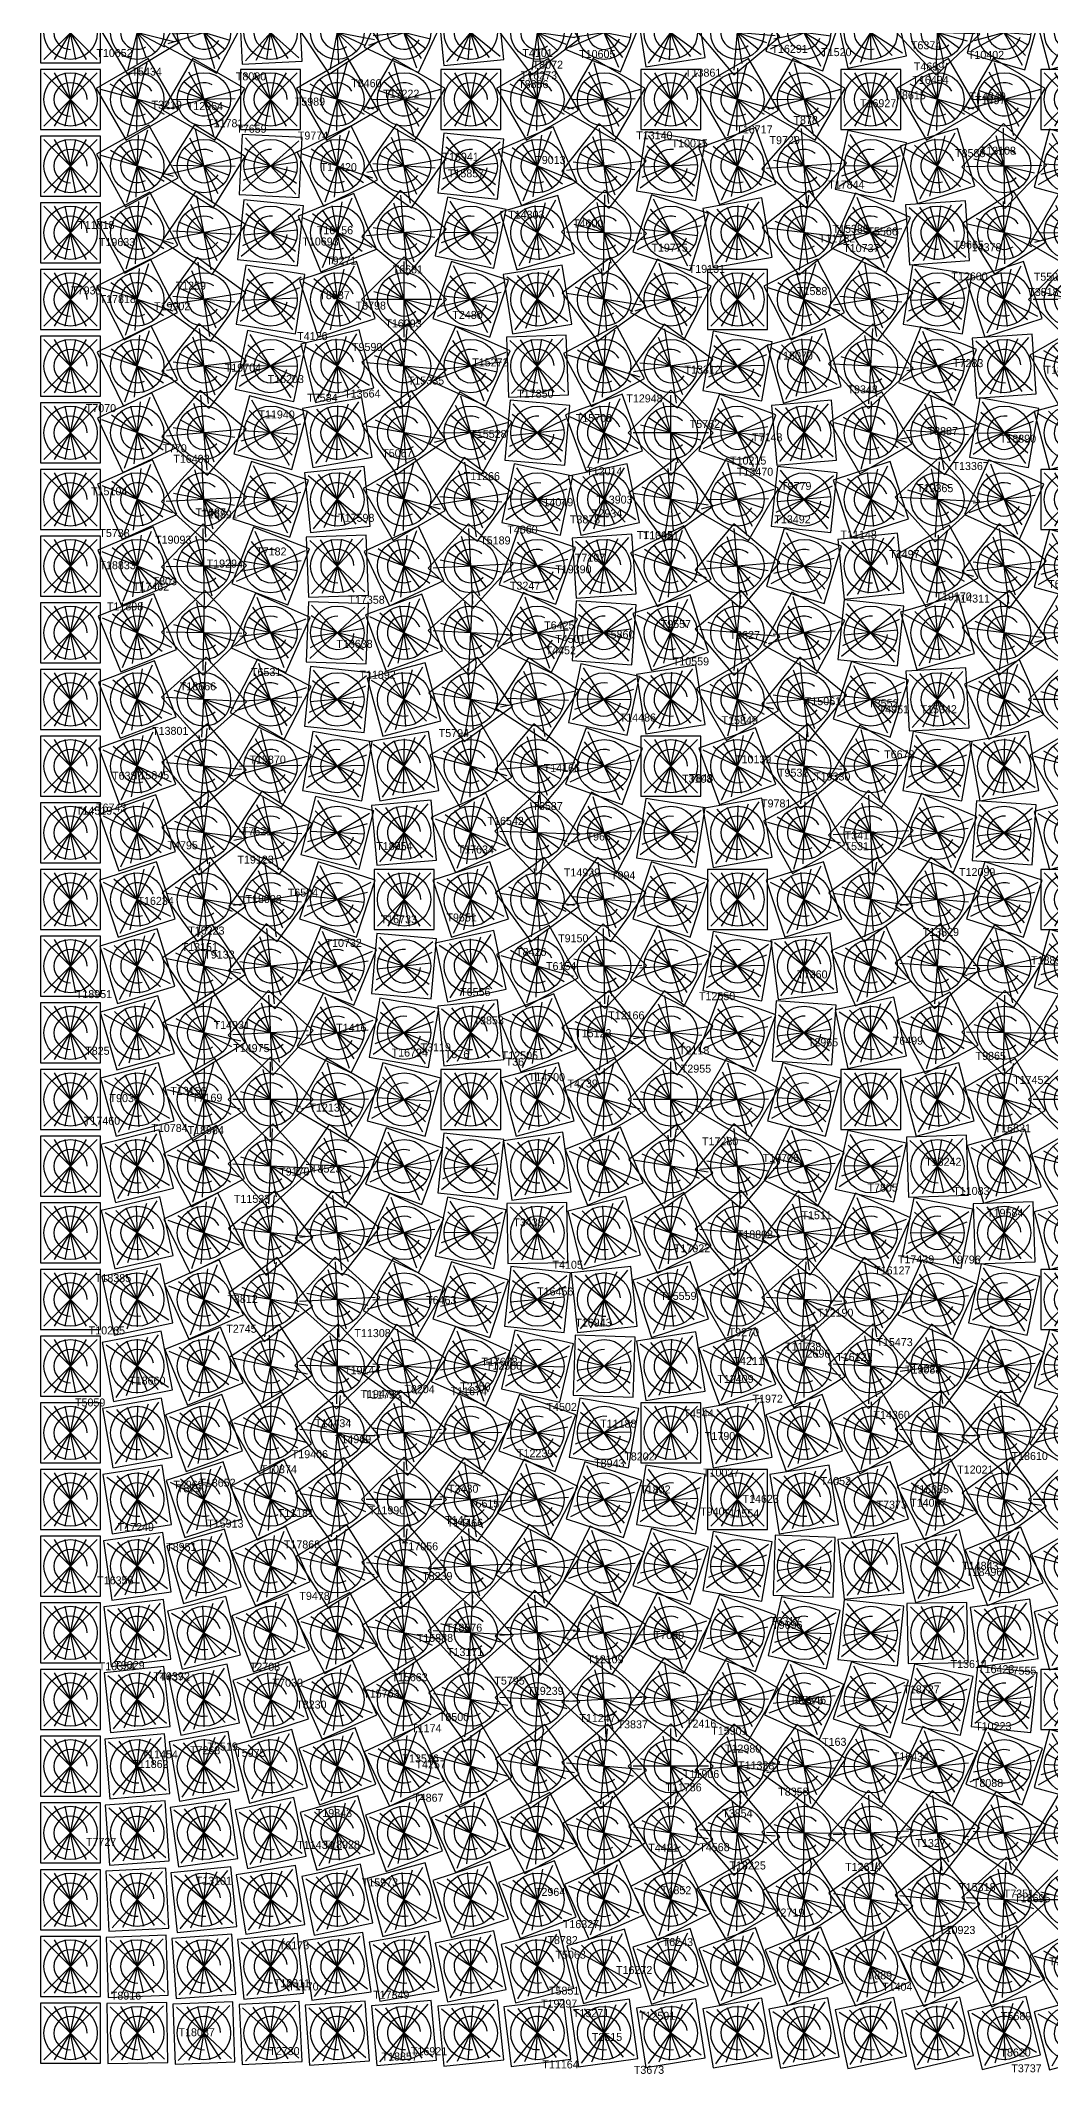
# Model space of a CAD drawing. Header units: metres. Extents: x -45 to 15052, y -45 to 15012.
# Drawn here: x -45 to 1469, y 9045 to 12088 of the extents above; entities that cross this region are included whole.
import ezdxf

# ---------------------------------------------------------------- set-up
doc = ezdxf.new("R2010")
doc.units = ezdxf.units.M
for name, color, linetype in [('L0', 1, 'Continuous'), ('L1', 2, 'Continuous'), ('L10', 4, 'Continuous'), ('L11', 5, 'Continuous'), ('L2', 3, 'Continuous'), ('L3', 4, 'Continuous'), ('L4', 5, 'Continuous'), ('L5', 6, 'Continuous'), ('L6', 7, 'Continuous'), ('L7', 1, 'Continuous'), ('L8', 2, 'Continuous'), ('L9', 3, 'Continuous')]:
    doc.layers.add(name, color=color, linetype=linetype)

# ---------------------------------------------------------------- blocks, each defined once
blk = doc.blocks.new('CELL')
for p, q in [((-40, -40), (40, 40)), ((40, -40), (-40, 40)), ((-24, -40), (24, 40)), ((24, -40), (-24, 40)), ((-8, -40), (8, 40)), ((8, -40), (-8, 40))]:
    blk.add_line(p, q)
blk.add_lwpolyline([(-45, -45), (45, -45), (45, 45), (-45, 45)], close=True)
blk.add_circle((0, 0), 40)
blk.add_arc((0, 0), 25, 0, 270)

msp = doc.modelspace()

# ---------------------------------------------------------------- block references
at = {"layer": 'L0'}
for p, rotation in [((1100, 12100), 71), ((100, 11900), 29), ((1300, 11900), 17), ((200, 11800), 56), ((1400, 11800), 32), ((300, 11700), 81), ((1500, 11700), 45), ((400, 11600), 14), ((500, 11500), 35), ((600, 11400), 54), ((700, 11300), 71), ((800, 11200), 86.00000000000001), ((900, 11100), 9), ((1000, 11000), 20), ((1100, 10900), 29), ((1200, 10800), 36), ((100, 10700), 17), ((1300, 10700), 41), ((200, 10600), 32), ((1400, 10600), 43.99999999999999), ((300, 10500), 45), ((1500, 10500), 45), ((400, 10400), 56), ((500, 10300), 65), ((600, 10200), 72), ((700, 10100), 77.00000000000001), ((800, 10000), 80), ((900, 9900), 81), ((1000, 9800), 80), ((1100, 9700), 77.00000000000001), ((1200, 9600), 72), ((1300, 9500), 65), ((100, 9500), 5), ((200, 9400), 8), ((1400, 9400), 56), ((300, 9300), 9), ((1500, 9300), 45), ((400, 9200), 8), ((500, 9100), 5)]:
    msp.add_blockref('CELL', p, dxfattribs=dict(at, rotation=rotation))
for p in [(0, 12000), (1200, 12000), (0, 10800), (0, 9600)]:
    msp.add_blockref('CELL', p, dxfattribs=at)
at = {"layer": 'L1'}
for p in [(0, 12100), (0, 10900), (900, 10000), (1000, 9900), (0, 9700)]:
    msp.add_blockref('CELL', p, dxfattribs=at)
for p, rotation in [((1200, 12100), 12), ((100, 12000), 30), ((1300, 12000), 30), ((200, 11900), 58), ((1400, 11900), 46), ((300, 11800), 84), ((1500, 11800), 59.99999999999999), ((400, 11700), 18), ((500, 11600), 40), ((600, 11500), 59.99999999999999), ((700, 11400), 78), ((800, 11300), 4), ((900, 11200), 18), ((1000, 11100), 30), ((1100, 11000), 40), ((1200, 10900), 48), ((1300, 10800), 54), ((100, 10800), 18), ((200, 10700), 34), ((1400, 10700), 58), ((300, 10600), 48), ((1500, 10600), 59.99999999999999), ((400, 10500), 59.99999999999999), ((500, 10400), 70), ((600, 10300), 78), ((700, 10200), 84), ((800, 10100), 87.99999999999999), ((1100, 9800), 87.99999999999999), ((1200, 9700), 84), ((100, 9600), 6), ((1300, 9600), 78), ((1400, 9500), 70), ((200, 9500), 10), ((300, 9400), 12), ((1500, 9400), 59.99999999999999), ((400, 9300), 12), ((500, 9200), 10), ((600, 9100), 6)]:
    msp.add_blockref('CELL', p, dxfattribs=dict(at, rotation=rotation))
at = {"layer": 'L10'}
for p, rotation in [((900, 12100), 9), ((1000, 12000), 30), ((1100, 11900), 49), ((1200, 11800), 66), ((100, 11700), 27), ((1300, 11700), 81), ((200, 11600), 52.00000000000001), ((1400, 11600), 4), ((300, 11500), 75.00000000000001), ((1500, 11500), 15), ((400, 11400), 6), ((500, 11300), 25), ((600, 11200), 42), ((700, 11100), 57.00000000000001), ((800, 11000), 70), ((900, 10900), 81), ((1100, 10700), 7), ((1200, 10600), 12), ((100, 10500), 15), ((1300, 10500), 15), ((200, 10400), 28), ((1400, 10400), 16), ((300, 10300), 39), ((1500, 10300), 15), ((400, 10200), 48), ((500, 10100), 55), ((600, 10000), 59.99999999999999), ((700, 9900), 63), ((800, 9800), 64), ((900, 9700), 63), ((1000, 9600), 59.99999999999999), ((1100, 9500), 55), ((1200, 9400), 48), ((100, 9300), 3), ((1300, 9300), 39), ((1400, 9200), 28), ((200, 9200), 4), ((300, 9100), 3), ((1500, 9100), 15)]:
    msp.add_blockref('CELL', p, dxfattribs=dict(at, rotation=rotation))
for p in [(0, 11800), (1000, 10800), (0, 10600), (0, 9400)]:
    msp.add_blockref('CELL', p, dxfattribs=at)
at = {"layer": 'L11'}
for p, rotation in [((1000, 12100), 40), ((1100, 12000), 59.99999999999999), ((1200, 11900), 78), ((100, 11800), 28), ((1300, 11800), 4), ((200, 11700), 54), ((1400, 11700), 18), ((1500, 11600), 30), ((300, 11600), 78), ((400, 11500), 10), ((500, 11400), 30), ((600, 11300), 48), ((700, 11200), 64), ((800, 11100), 78), ((1000, 10900), 10), ((1100, 10800), 18), ((1200, 10700), 24), ((100, 10600), 16), ((1300, 10600), 28), ((200, 10500), 30), ((1400, 10500), 30), ((300, 10400), 42), ((1500, 10400), 30), ((400, 10300), 52.00000000000001), ((500, 10200), 59.99999999999999), ((600, 10100), 66), ((700, 10000), 70), ((800, 9900), 72), ((900, 9800), 72), ((1000, 9700), 70), ((1100, 9600), 66), ((1200, 9500), 59.99999999999999), ((1300, 9400), 52.00000000000001), ((100, 9400), 4), ((200, 9300), 6), ((1400, 9300), 42), ((1500, 9200), 30), ((300, 9200), 6), ((400, 9100), 4)]:
    msp.add_blockref('CELL', p, dxfattribs=dict(at, rotation=rotation))
for p in [(0, 11900), (900, 11000), (0, 10700), (0, 9500)]:
    msp.add_blockref('CELL', p, dxfattribs=at)
at = {"layer": 'L2'}
for p, rotation in [((100, 12100), 31), ((1300, 12100), 43.00000000000001), ((200, 12000), 59.99999999999999), ((1400, 12000), 59.99999999999999), ((300, 11900), 87), ((1500, 11900), 75.00000000000001), ((400, 11800), 22), ((500, 11700), 45), ((600, 11600), 66), ((700, 11500), 85), ((800, 11400), 12), ((900, 11300), 27), ((1000, 11200), 40), ((1100, 11100), 51), ((1200, 11000), 59.99999999999999), ((100, 10900), 19), ((1300, 10900), 67.00000000000001), ((200, 10800), 36), ((1400, 10800), 72), ((300, 10700), 51), ((1500, 10700), 75.00000000000001), ((400, 10600), 64), ((500, 10500), 75.00000000000001), ((600, 10400), 84), ((700, 10300), 1), ((800, 10200), 6), ((900, 10100), 9), ((1000, 10000), 10), ((1100, 9900), 9), ((1200, 9800), 6), ((100, 9700), 7), ((1300, 9700), 1), ((200, 9600), 12), ((1400, 9600), 84), ((300, 9500), 15), ((1500, 9500), 75.00000000000001), ((400, 9400), 16), ((500, 9300), 15), ((600, 9200), 12), ((700, 9100), 7)]:
    msp.add_blockref('CELL', p, dxfattribs=dict(at, rotation=rotation))
for p in [(0, 11000), (0, 9800)]:
    msp.add_blockref('CELL', p, dxfattribs=at)
at = {"layer": 'L3'}
for p, rotation in [((200, 12100), 62), ((1400, 12100), 74), ((400, 11900), 26), ((500, 11800), 50), ((600, 11700), 72), ((700, 11600), 2), ((800, 11500), 20), ((900, 11400), 36), ((1000, 11300), 50), ((1100, 11200), 62), ((1200, 11100), 72), ((100, 11000), 20), ((1300, 11000), 80), ((200, 10900), 38), ((1400, 10900), 86.00000000000001), ((300, 10800), 54), ((400, 10700), 68), ((500, 10600), 80), ((700, 10400), 8), ((800, 10300), 14), ((900, 10200), 18), ((1000, 10100), 20), ((1100, 10000), 20), ((1200, 9900), 18), ((100, 9800), 8), ((1300, 9800), 14), ((200, 9700), 14), ((1400, 9700), 8), ((300, 9600), 18), ((400, 9500), 20), ((500, 9400), 20), ((600, 9300), 18), ((700, 9200), 14), ((800, 9100), 8)]:
    msp.add_blockref('CELL', p, dxfattribs=dict(at, rotation=rotation))
for p in [(300, 12000), (1500, 12000), (0, 11100), (1500, 10800), (600, 10500), (0, 9900), (1500, 9600)]:
    msp.add_blockref('CELL', p, dxfattribs=at)
at = {"layer": 'L4'}
for p, rotation in [((300, 12100), 3), ((1500, 12100), 15), ((400, 12000), 30), ((500, 11900), 55), ((600, 11800), 78), ((700, 11700), 9), ((800, 11600), 28), ((900, 11500), 45), ((1000, 11400), 59.99999999999999), ((1100, 11300), 73), ((1200, 11200), 84), ((100, 11100), 21), ((1300, 11100), 3), ((200, 11000), 40), ((1400, 11000), 10), ((300, 10900), 57.00000000000001), ((1500, 10900), 15), ((400, 10800), 72), ((500, 10700), 85), ((600, 10600), 6), ((700, 10500), 15), ((800, 10400), 22), ((900, 10300), 27), ((1000, 10200), 30), ((1100, 10100), 31), ((1200, 10000), 30), ((100, 9900), 9), ((1300, 9900), 27), ((1400, 9800), 22), ((200, 9800), 16), ((300, 9700), 21), ((1500, 9700), 15), ((400, 9600), 24), ((500, 9500), 25), ((600, 9400), 24), ((700, 9300), 21), ((800, 9200), 16), ((900, 9100), 9)]:
    msp.add_blockref('CELL', p, dxfattribs=dict(at, rotation=rotation))
for p in [(0, 11200), (0, 10000)]:
    msp.add_blockref('CELL', p, dxfattribs=at)
at = {"layer": 'L5'}
for p, rotation in [((400, 12100), 34), ((500, 12000), 59.99999999999999), ((600, 11900), 84), ((700, 11800), 16), ((800, 11700), 36), ((900, 11600), 54), ((1000, 11500), 70), ((1100, 11400), 84), ((1200, 11300), 6), ((100, 11200), 22), ((1300, 11200), 16), ((200, 11100), 42), ((1400, 11100), 24), ((300, 11000), 59.99999999999999), ((1500, 11000), 30), ((400, 10900), 76), ((600, 10700), 12), ((700, 10600), 22), ((800, 10500), 30), ((900, 10400), 36), ((1000, 10300), 40), ((1100, 10200), 42), ((1200, 10100), 42), ((100, 10000), 10), ((1300, 10000), 40), ((200, 9900), 18), ((1400, 9900), 36), ((300, 9800), 24), ((1500, 9800), 30), ((400, 9700), 28), ((500, 9600), 30), ((600, 9500), 30), ((700, 9400), 28), ((800, 9300), 24), ((900, 9200), 18), ((1000, 9100), 10)]:
    msp.add_blockref('CELL', p, dxfattribs=dict(at, rotation=rotation))
for p in [(0, 11300), (500, 10800), (0, 10100)]:
    msp.add_blockref('CELL', p, dxfattribs=at)
at = {"layer": 'L6'}
for p, rotation in [((500, 12100), 65), ((700, 11900), 23), ((800, 11800), 43.99999999999999), ((900, 11700), 63), ((1000, 11600), 80), ((1100, 11500), 5), ((1200, 11400), 18), ((100, 11300), 23), ((1300, 11300), 29), ((200, 11200), 43.99999999999999), ((1400, 11200), 38), ((300, 11100), 63), ((1500, 11100), 45), ((400, 11000), 80), ((500, 10900), 5), ((600, 10800), 18), ((700, 10700), 29), ((800, 10600), 38), ((900, 10500), 45), ((1000, 10400), 50), ((1100, 10300), 53), ((1200, 10200), 54), ((1300, 10100), 53), ((100, 10100), 11), ((200, 10000), 20), ((1400, 10000), 50), ((300, 9900), 27), ((1500, 9900), 45), ((400, 9800), 32), ((500, 9700), 35), ((600, 9600), 36), ((700, 9500), 35), ((800, 9400), 32), ((900, 9300), 27), ((1000, 9200), 20), ((1100, 9100), 11)]:
    msp.add_blockref('CELL', p, dxfattribs=dict(at, rotation=rotation))
for p in [(600, 12000), (0, 11400), (0, 10200)]:
    msp.add_blockref('CELL', p, dxfattribs=at)
at = {"layer": 'L7'}
for p, rotation in [((600, 12100), 6), ((700, 12000), 30), ((800, 11900), 52.00000000000001), ((900, 11800), 72), ((1100, 11600), 16), ((1200, 11500), 30), ((100, 11400), 24), ((1300, 11400), 42), ((200, 11300), 46), ((1400, 11300), 52.00000000000001), ((300, 11200), 66), ((1500, 11200), 59.99999999999999), ((400, 11100), 84), ((500, 11000), 10), ((600, 10900), 24), ((700, 10800), 36), ((800, 10700), 46), ((900, 10600), 54), ((1000, 10500), 59.99999999999999), ((1100, 10400), 64), ((1200, 10300), 66), ((1300, 10200), 66), ((100, 10200), 12), ((200, 10100), 22), ((1400, 10100), 64), ((300, 10000), 30), ((1500, 10000), 59.99999999999999), ((400, 9900), 36), ((500, 9800), 40), ((600, 9700), 42), ((700, 9600), 42), ((800, 9500), 40), ((900, 9400), 36), ((1000, 9300), 30), ((1100, 9200), 22), ((1200, 9100), 12)]:
    msp.add_blockref('CELL', p, dxfattribs=dict(at, rotation=rotation))
for p in [(1000, 11700), (0, 11500), (0, 10300), (0, 9100)]:
    msp.add_blockref('CELL', p, dxfattribs=at)
at = {"layer": 'L8'}
for p, rotation in [((700, 12100), 37), ((800, 12000), 59.99999999999999), ((900, 11900), 81), ((1000, 11800), 10), ((1100, 11700), 27), ((1200, 11600), 42), ((1300, 11500), 55), ((100, 11500), 25), ((200, 11400), 48), ((1400, 11400), 66), ((300, 11300), 68.99999999999999), ((1500, 11300), 75.00000000000001), ((400, 11200), 87.99999999999999), ((500, 11100), 15), ((600, 11000), 30), ((700, 10900), 43.00000000000001), ((800, 10800), 54), ((900, 10700), 63), ((1000, 10600), 70), ((1100, 10500), 75.00000000000001), ((1200, 10400), 78), ((100, 10300), 13), ((1300, 10300), 79), ((200, 10200), 24), ((1400, 10200), 78), ((300, 10100), 33), ((1500, 10100), 75.00000000000001), ((400, 10000), 40), ((500, 9900), 45), ((600, 9800), 48), ((700, 9700), 49), ((800, 9600), 48), ((900, 9500), 45), ((1000, 9400), 40), ((1100, 9300), 33), ((1200, 9200), 24), ((100, 9100), 1), ((1300, 9100), 13)]:
    msp.add_blockref('CELL', p, dxfattribs=dict(at, rotation=rotation))
for p in [(0, 11600), (0, 10400), (0, 9200)]:
    msp.add_blockref('CELL', p, dxfattribs=at)
at = {"layer": 'L9'}
for p, rotation in [((800, 12100), 68), ((1000, 11900), 20), ((1100, 11800), 38), ((1200, 11700), 54), ((100, 11600), 26), ((1300, 11600), 68), ((200, 11500), 50), ((1400, 11500), 80), ((300, 11400), 72), ((400, 11300), 2), ((500, 11200), 20), ((600, 11100), 36), ((700, 11000), 50), ((800, 10900), 62), ((900, 10800), 72), ((1000, 10700), 80), ((1100, 10600), 86.00000000000001), ((100, 10400), 14), ((1300, 10400), 2), ((200, 10300), 26), ((1400, 10300), 2), ((300, 10200), 36), ((400, 10100), 43.99999999999999), ((500, 10000), 50), ((600, 9900), 54), ((700, 9800), 56), ((800, 9700), 56), ((900, 9600), 54), ((1000, 9500), 50), ((1100, 9400), 43.99999999999999), ((1200, 9300), 36), ((1300, 9200), 26), ((100, 9200), 2), ((200, 9100), 2), ((1400, 9100), 14)]:
    msp.add_blockref('CELL', p, dxfattribs=dict(at, rotation=rotation))
for p in [(900, 12000), (0, 11700), (1500, 11400), (0, 10500), (1200, 10500), (1500, 10200), (0, 9300)]:
    msp.add_blockref('CELL', p, dxfattribs=at)

# ---------------------------------------------------------------- texts
at = {"layer": 'L3'}
for s, p in [('T16291', (1051, 12069.7)), ('T6374', (1260.1, 12075.1)), ('T10652', (38.6, 12063.5)), ('T4101', (677.5, 12063.5)), ('T8072', (692.9, 12046)), ('T10605', (762.6, 12062)), ('T1520', (1125.6, 12064.8)), ('T4699', (1264.5, 12043.3)), ('T10402', (1345.5, 12060.7)), ('T5434', (91.3, 12035.7)), ('T8000', (247.8, 12028.5)), ('T8460', (420.8, 12018.2)), ('T8886', (671.1, 12016.8)), ('T16273', (675, 12029.9)), ('T13861', (921.4, 12034)), ('T16494', (1262.3, 12023.1)), ('T3219', (121.4, 11985.9)), ('T12964', (174.2, 11983.9)), ('T5989', (336.1, 11990.6)), ('T17222', (468.6, 12002.5)), ('T16927', (1183.7, 11988.2)), ('T8615', (1236.9, 12000.2)), ('T14849', (1348, 11998.5)), ('T1497', (1356.5, 11992.8)), ('T11781', (204.7, 11958.2)), ('T7659', (248.4, 11949.9)), ('T16717', (998.3, 11948.9)), ('T878', (1084, 11963)), ('T9774', (340.8, 11939.7)), ('T13140', (848.2, 11940)), ('T10015', (901.2, 11928)), ('T9729', (1048.1, 11932.8)), ('T13108', (1363.2, 11917)), ('T17420', (374.9, 11892.3)), ('T16941', (557.7, 11907.9)), ('T9013', (696.8, 11903.1)), ('T8588', (1326.3, 11913.3)), ('T15857', (565.8, 11883)), ('T17844', (1136.1, 11866.2)), ('T11018', (11.5, 11805.6)), ('T16156', (369.2, 11797.7)), ('T14303', (656.2, 11821)), ('T4600', (753.4, 11807.8)), ('T15386', (1142.6, 11799.8)), ('T5566', (1194.9, 11795.9)), ('T19633', (42.4, 11779.9)), ('T10693', (347.5, 11780.8)), ('T19775', (871, 11771.6)), ('T11782', (1122.3, 11785.4)), ('T10737', (1158.6, 11770.9)), ('T9665', (1324, 11775.9)), ('T14378', (1341.5, 11772.3)), ('T9271', (383.2, 11752.2)), ('T6681', (482.9, 11739)), ('T19131', (926.9, 11739.8)), ('T7935', (0.8, 11707.4)), ('T1259', (157.5, 11714.6)), ('T1588', (1089.3, 11706.4)), ('T12600', (1320.8, 11728.5)), ('T3818', (1436.1, 11705.1)), ('T5500', (1444.4, 11728)), ('T17818', (43.5, 11694.5)), ('T19902', (125.1, 11683.8)), ('T8537', (373.1, 11700.3)), ('T3798', (427.4, 11684.7)), ('T16093', (472, 11657.9)), ('T2480', (572.5, 11670.7)), ('T4126', (339.8, 11638.9)), ('T9590', (422, 11622.7)), ('T19704', (231.2, 11591.6)), ('T15272', (602.3, 11599.5)), ('T13312', (920.6, 11588.7)), ('T15070', (1058.7, 11609.7)), ('T7283', (1323.2, 11598.4)), ('T1891', (1460.5, 11588.4)), ('T16203', (295.5, 11574.5)), ('T13664', (410.3, 11552.8)), ('T15335', (505.7, 11572.3)), ('T17850', (669.8, 11552.5)), ('T9348', (1165, 11559.1)), ('T7070', (22.7, 11530.9)), ('T11940', (281.7, 11521.4)), ('T7584', (354.9, 11546.5)), ('T12948', (833.4, 11545.5)), ('T15528', (599.4, 11492.2)), ('T15708', (757.6, 11515.9)), ('T5762', (928.4, 11507.2)), ('T3887', (1285.1, 11496.5)), ('T770', (137.7, 11470.7)), ('T5067', (467.3, 11463.2)), ('T7148', (1021.9, 11487.1)), ('T18890', (1393.4, 11485.1)), ('T16403', (154.1, 11454.9)), ('T11266', (589.4, 11428.9)), ('T12014', (773.2, 11436.3)), ('T10215', (988.9, 11452.3)), ('T13470', (999.2, 11435.5)), ('T13367', (1322.5, 11444.1)), ('T15104', (30.6, 11406.2)), ('T9779', (1065.4, 11414.1)), ('T19365', (1269.3, 11410.9)), ('T1687', (187.3, 11374.4)), ('T16891', (196.3, 11371.5)), ('T14049', (699.3, 11389.8)), ('T2934', (781.7, 11373.1)), ('T13903', (788.3, 11393.7)), ('T5738', (43.1, 11343.6)), ('T17598', (401.2, 11366.4)), ('T4060', (654.9, 11348.8)), ('T3878', (748.7, 11364)), ('T11345', (849, 11340.4)), ('T10081', (857.8, 11339.9)), ('T13492', (1055.4, 11364.1)), ('T11148', (1154.5, 11341.3)), ('T19093', (126.7, 11333.6)), ('T7182', (278.3, 11315.9)), ('T5189', (614.2, 11332.5)), ('T2497', (1227.6, 11312.1)), ('T18833', (43.3, 11295.3)), ('T19294', (204, 11297.8)), ('T19390', (726.8, 11289.2)), ('T7107', (756.2, 11306.6)), ('T17462', (93.4, 11263.2)), ('T803', (122.9, 11271.3)), ('T3247', (658.8, 11264.6)), ('T19170', (1296.9, 11248.5)), ('T6427', (1465.9, 11267.2)), ('T11898', (54.5, 11233.6)), ('T17358', (416.6, 11243.5)), ('T14311', (1324.3, 11245.3)), ('T6425', (710.1, 11205.2)), ('T5860', (800, 11191.5)), ('T9557', (884.9, 11207.1)), ('T9627', (988.3, 11190.7)), ('T13638', (398.5, 11177.4)), ('T4452', (712.3, 11167.7)), ('T4501', (726.9, 11184.8)), ('T6531', (270.5, 11135.1)), ('T11892', (433.1, 11131)), ('T10559', (903, 11151.1)), ('T18666', (163.8, 11113.7)), ('T14486', (823.4, 11066.9)), ('T15061', (1101, 11091.4)), ('T3552', (1196.1, 11088.3)), ('T4951', (1211.8, 11079.2)), ('T15342', (1274.6, 11079.4)), ('T13801', (122.2, 11046.9)), ('T5794', (552, 11043.6)), ('T15849', (976.2, 11062.8)), ('T15870', (268.3, 11003.8)), ('T10139', (996.4, 11004.2)), ('T6672', (1220, 11011.7)), ('T6387', (62.2, 10979.6)), ('T15845', (93.4, 10980.4)), ('T14166', (709.4, 10991.1)), ('T3108', (917, 10975)), ('T843', (927, 10976)), ('T9532', (1060.8, 10984.2)), ('T19330', (1114.9, 10978.5)), ('T14519', (8, 10927.2)), ('T6743', (38.2, 10931.8)), ('T16542', (625.2, 10911.9)), ('T6587', (692.5, 10934.1)), ('T9781', (1035.4, 10938.1)), ('T7621', (256.8, 10896.4)), ('T966', (773.7, 10888.5)), ('T3417', (1160.8, 10890.1)), ('T4795', (145.4, 10875.3)), ('T19123', (250.2, 10853.8)), ('T18954', (458.3, 10874.1)), ('T17634', (580.4, 10869)), ('T531', (1160.6, 10873.9)), ('T14929', (739.7, 10834.5)), ('T994', (810.4, 10830.2)), ('T12099', (1332.3, 10835.2)), ('T16234', (100.3, 10791.9)), ('T18098', (262.3, 10794.7)), ('T6504', (325.7, 10804.3)), ('T16733', (464.9, 10764.3)), ('T9651', (563.6, 10767)), ('T16223', (176.4, 10747.4)), ('T10732', (382.3, 10728.9)), ('T9150', (731.1, 10735.8)), ('T13829', (1277.8, 10745.2)), ('T13151', (166.5, 10722.7)), ('T9133', (200.5, 10711.4)), ('T8426', (668, 10715.3)), ('T18895', (1440.2, 10703)), ('T6154', (712.9, 10694.1)), ('T7360', (1089.6, 10681.6)), ('T18951', (7.8, 10652.1)), ('T6556', (584.1, 10655.2)), ('T12550', (942.3, 10649)), ('T3853', (604.2, 10612.7)), ('T12166', (806.1, 10620.3)), ('T14931', (214.5, 10605.8)), ('T1416', (398.2, 10601.6)), ('T15123', (756.7, 10593.5)), ('T2965', (1105.5, 10579.8)), ('T6499', (1232.9, 10582.3)), ('T825', (21.9, 10567.1)), ('T14975', (243.8, 10571.1)), ('T16724', (481.4, 10564.4)), ('T3119', (524.8, 10572.3)), ('T576', (561.2, 10562)), ('T12505', (646.5, 10560.1)), ('T36', (652.3, 10550.7)), ('T2118', (912.3, 10567.7)), ('T9865', (1357.1, 10559.5)), ('T14700', (687, 10527.6)), ('T4739', (745.1, 10518)), ('T2955', (915, 10540.3)), ('T17452', (1413.4, 10523.5)), ('T9030', (58.4, 10496.1)), ('T13156', (149.5, 10507)), ('T7169', (182.1, 10496.8)), ('T17460', (19.9, 10462.2)), ('T12137', (358.2, 10481.9)), ('T10784', (121.1, 10451.4)), ('T18984', (175.5, 10448.1)), ('T17280', (946.8, 10431.3)), ('T16831', (1385.7, 10450.9)), ('T19706', (1037.8, 10406.5)), ('T13242', (1281.5, 10400.7)), ('T9170', (312.8, 10385.8)), ('T8523', (360.5, 10390.4)), ('T11533', (244.9, 10345)), ('T7805', (1195, 10362)), ('T11083', (1323.6, 10356.9)), ('T3438', (664, 10309.9)), ('T1511', (1096, 10320.5)), ('T19584', (1374.3, 10324.1)), ('T18808', (999, 10291.7)), ('T4105', (722.7, 10246.2)), ('T17022', (904.7, 10270.8)), ('T17439', (1240.6, 10254.3)), ('T9796', (1319.3, 10254)), ('T18385', (36.4, 10226.2)), ('T16127', (1205, 10237.7)), ('T8812', (235.1, 10195)), ('T6463', (533.1, 10193.2)), ('T16456', (699.6, 10206.1)), ('T15559', (884.2, 10199.5)), ('T16943', (756.8, 10159.4)), ('T12190', (1119.4, 10174.3)), ('T10265', (27.2, 10147.7)), ('T2745', (233.5, 10150.2)), ('T11308', (425.6, 10143.7)), ('T9270', (986.8, 10145)), ('T11738', (1071.4, 10123.5)), ('T15473', (1208.4, 10130.2)), ('T17678', (616, 10100.8)), ('T12580', (622.7, 10094.9)), ('T4211', (994.1, 10101.9)), ('T2696', (1093.8, 10112.9)), ('T16121', (1148.1, 10107.9)), ('T1222', (1260.6, 10091.3)), ('T18660', (87.8, 10072.4)), ('T19144', (410.1, 10087.9)), ('T8204', (500.5, 10059.6)), ('T2350', (584.3, 10063.7)), ('T12409', (969.8, 10075)), ('T19088', (1251.2, 10089.1)), ('T5059', (6.6, 10039.7)), ('T19478', (434.7, 10052.5)), ('T11793', (440.6, 10051.5)), ('T11674', (569.9, 10056.5)), ('T4502', (713.7, 10033)), ('T1972', (1022.6, 10045.4)), ('T14434', (366.4, 10008.5)), ('T11188', (794.1, 10008)), ('T4544', (919, 10023.2)), ('T14360', (1204, 10021.1)), ('T14969', (396.3, 9984.6)), ('T1790', (951.2, 9989.4)), ('T10374', (284.9, 9939.6)), ('T19406', (331.6, 9962.1)), ('T12239', (669.4, 9963.5)), ('T8943', (785.1, 9948.6)), ('T8202', (830.3, 9958.7)), ('T12021', (1329.5, 9939.1)), ('T18610', (1411, 9959.4)), ('T1969', (154, 9916.3)), ('T8790', (159.4, 9910.9)), ('T18652', (193, 9919.3)), ('T3430', (566, 9910.3)), ('T1802', (854.2, 9909.2)), ('T10027', (948.3, 9934.6)), ('T4052', (1124.8, 9921.9)), ('T16885', (1262.8, 9909.6)), ('T11990', (447.4, 9878)), ('T6615', (597.4, 9888)), ('T14623', (1007.6, 9895.1)), ('T7373', (1208.6, 9886.4)), ('T14007', (1259, 9889.3)), ('T17249', (70.6, 9852.8)), ('T15913', (204.9, 9858)), ('T11181', (310.6, 9873.9)), ('T1457', (561.7, 9863.4)), ('T14466', (564.2, 9859.2)), ('T940', (944, 9876.1)), ('T11554', (978.3, 9873.3)), ('T8951', (143.4, 9823)), ('T17868', (319.8, 9826.7)), ('T17056', (496.7, 9823.9)), ('T14843', (1337, 9794.7)), ('T18496', (1342.8, 9785.5)), ('T16356', (39.9, 9772.9)), ('T8239', (527.1, 9779.4)), ('T9478', (343.1, 9749.6)), ('T18676', (562.8, 9701.9)), ('T6317', (1048.9, 9711.8)), ('T9696', (1052, 9706)), ('T15888', (519.1, 9686.6)), ('T13171', (564.4, 9665.4)), ('T7080', (874.5, 9690.9)), ('T10354', (42.2, 9644)), ('T9029', (65.6, 9645.8)), ('T2708', (268.7, 9643.3)), ('T12109', (774.8, 9654.4)), ('T13614', (1319.6, 9647.5)), ('T16423', (1360.8, 9639.7)), ('T7555', (1402.8, 9637.4)), ('T4039', (124.1, 9629.1)), ('T4372', (133.4, 9628.5)), ('T7030', (302.9, 9619.4)), ('T15763', (438.8, 9603)), ('T15663', (481.1, 9627.6)), ('T5795', (635.5, 9622.5)), ('T19239', (684.9, 9607.2)), ('T18727', (1248.7, 9609.3)), ('T8230', (338.3, 9586.6)), ('T15546', (1078.5, 9593.6)), ('T1575', (1083.4, 9592.6)), ('T1174', (510.7, 9551.1)), ('T8500', (552.2, 9567.8)), ('T11247', (762.9, 9566.4)), ('T3837', (820.2, 9557)), ('T2416', (922.8, 9558.1)), ('T15901', (960.8, 9547.4)), ('T10223', (1356.4, 9554.2)), ('T11454', (106.4, 9512)), ('T7268', (179, 9518.1)), ('T3519', (205.2, 9523.7)), ('T5975', (246.9, 9514.1)), ('T12980', (981.3, 9520.6)), ('T163', (1126.9, 9530.7)), ('T11862', (92.5, 9497.5)), ('T13526', (497.7, 9505.8)), ('T4257', (517.2, 9496.9)), ('T11906', (918.3, 9482.4)), ('T11338', (1000.9, 9495.3)), ('T16434', (1232.9, 9508.8)), ('T11786', (891.9, 9462.4)), ('T8358', (1061.2, 9456)), ('T8088', (1353, 9469)), ('T19843', (367.7, 9424)), ('T4867', (513.7, 9446.9)), ('T3854', (977.1, 9423.5)), ('T7727', (23.1, 9380.7)), ('T11434', (339.9, 9376.1)), ('T18928', (379.4, 9376.6)), ('T4421', (866.3, 9372)), ('T4568', (942.8, 9372.7)), ('T1327', (1266.9, 9379)), ('T18225', (988.1, 9345.3)), ('T12614', (1161.5, 9343.2)), ('T13101', (187.5, 9322.3)), ('T15973', (436.6, 9319.9)), ('T2964', (696.3, 9305.6)), ('T4852', (885.3, 9308.2)), ('T15318', (1332.6, 9312.8)), ('T7351', (1399.3, 9303.2)), ('T2719', (1054.8, 9274.7)), ('T18695', (1415, 9296.2)), ('T16327', (738.1, 9257.3)), ('T10923', (1302.3, 9248.5)), ('T6173', (312.2, 9225.5)), ('T8782', (715.1, 9233.4)), ('T5063', (727.1, 9211.5)), ('T6243', (887.9, 9230.5)), ('T16272', (817.9, 9188.5)), ('T889', (1195.3, 9180.6)), ('T7766', (1467.1, 9201.6)), ('T8916', (60.4, 9150.1)), ('T18311', (304.7, 9168.7)), ('T1170', (326.4, 9163.8)), ('T17349', (453.6, 9151.4)), ('T5851', (717.4, 9157.6)), ('T1404', (1216.9, 9163.4)), ('T19297', (705.4, 9138.2)), ('T15271', (753.3, 9123.9)), ('T12591', (852.3, 9119.8)), ('T5689', (1395.1, 9119.4)), ('T18087', (161.8, 9095.2)), ('T2515', (781.6, 9088.1)), ('T2730', (297.9, 9066.9)), ('T18857', (466.3, 9058.8)), ('T16921', (510.3, 9066.7)), ('T8620', (1394.3, 9064.8)), ('T11164', (707.5, 9046.9)), ('T3673', (844.6, 9038.8)), ('T3737', (1410.7, 9041.1))]:
    msp.add_text(s, height=12, dxfattribs=at).set_placement(p)

doc.saveas('drawing.dxf')
